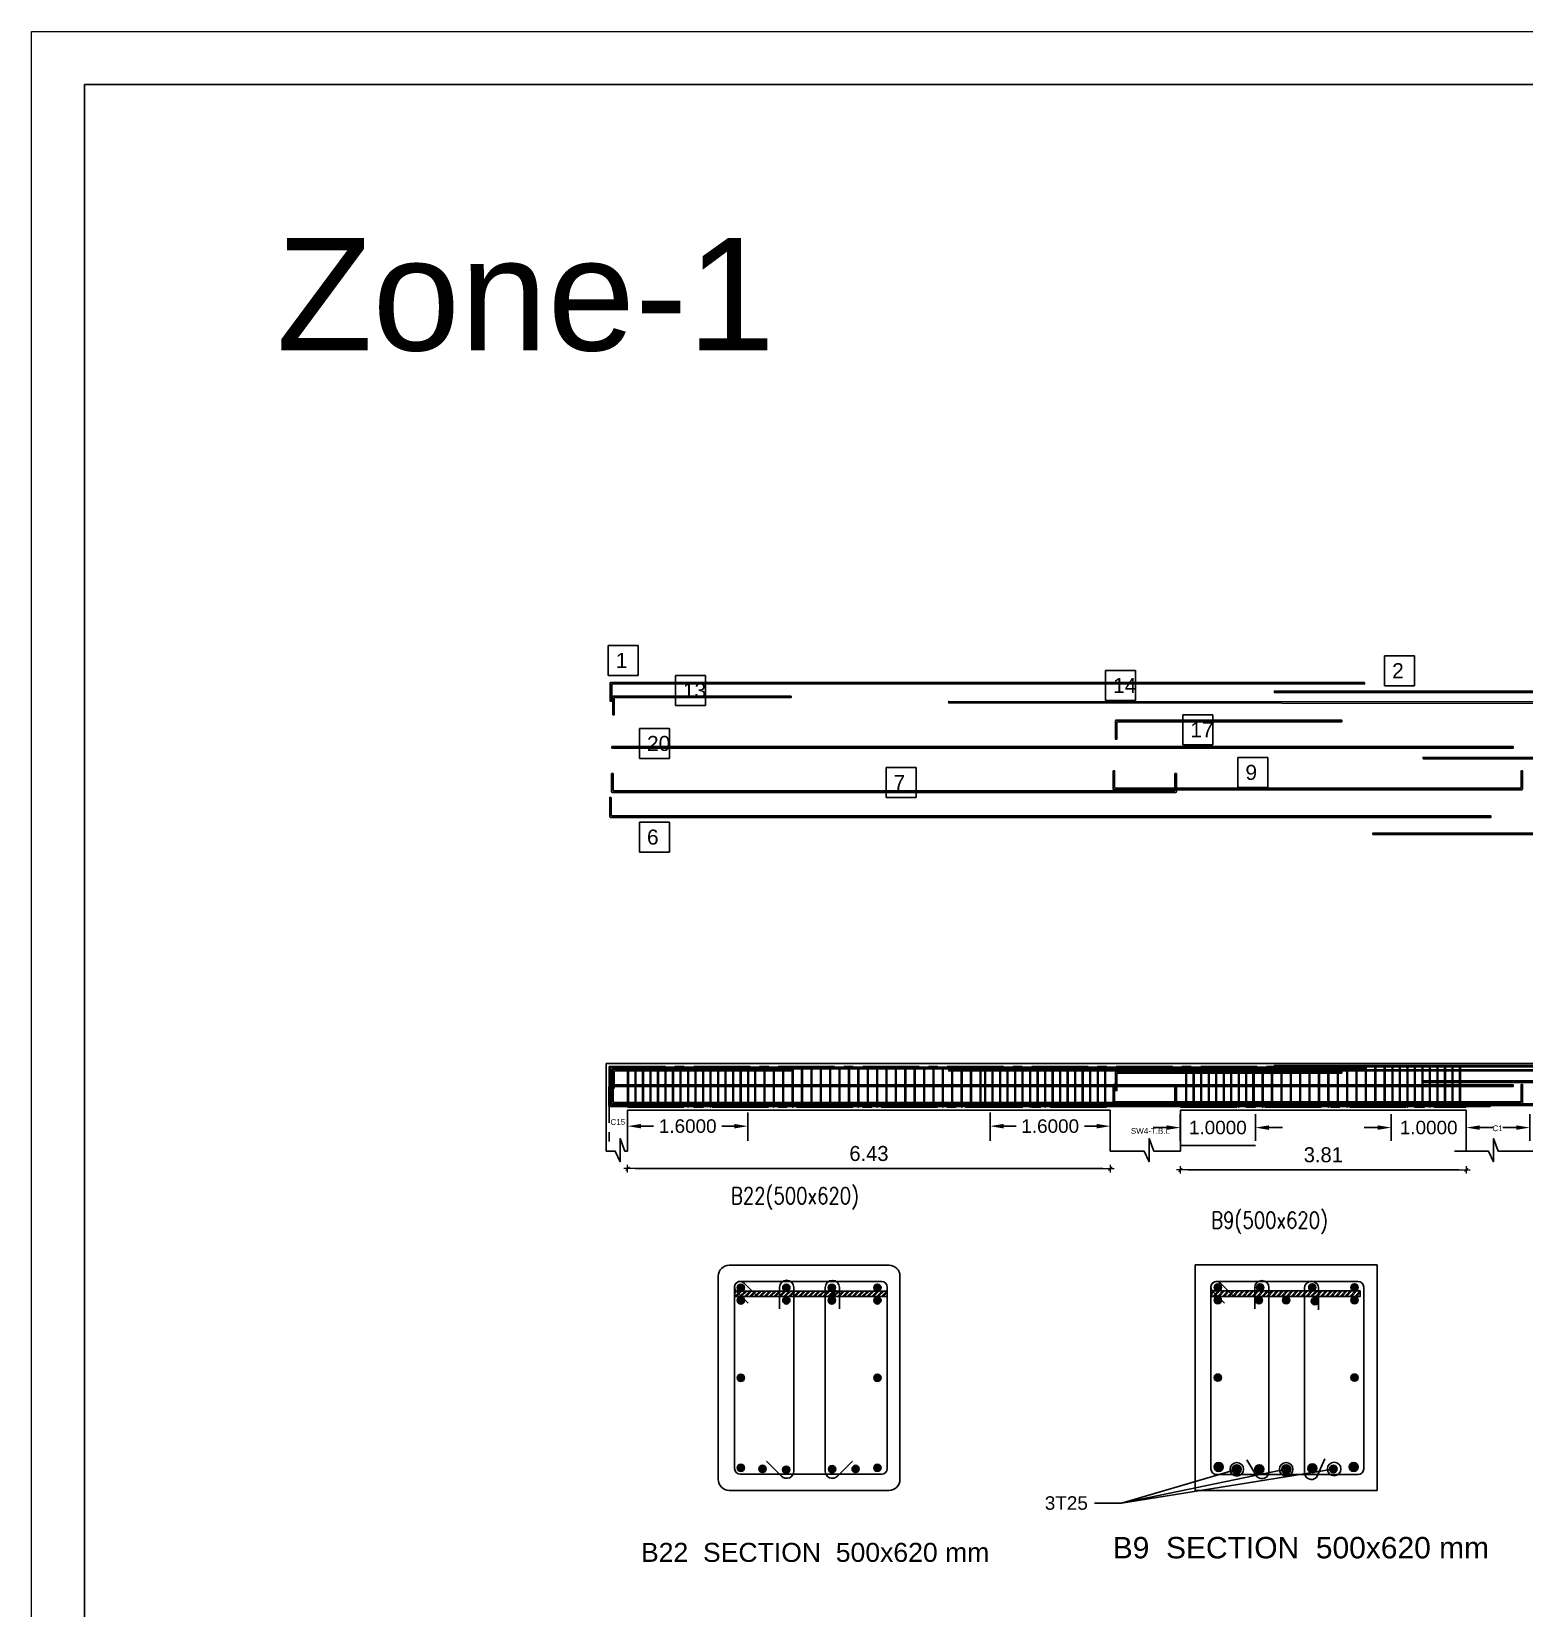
# Model space of a CAD drawing. Header units: inches. Extents: x 16 to 269, y 163 to 682.
# Drawn here: x 26.37 to 46.24, y 489.26 to 510.26 of the extents above; entities that cross this region are included whole.
import ezdxf
from ezdxf import colors
from ezdxf.entities.mleader import LeaderData, LeaderLine
from ezdxf.enums import TextEntityAlignment as Align
from ezdxf.math import Vec2, Vec3

# ---------------------------------------------------------------- set-up
doc = ezdxf.new("R2010")
doc.units = ezdxf.units.IN
doc.header["$MEASUREMENT"] = 0
doc.linetypes.add('CENTER2', pattern=[1.125, 0.75, -0.125, 0.125, -0.125])
doc.layers.get('Defpoints').update_dxf_attribs({"lineweight": 5})
for name, color, linetype in [('AutoRebar - BBS', 2, 'Continuous'), ('C', 7, 'Continuous'), ('CDEC-COLUMNS', 4, 'Continuous'), ('CDEC-FRAMING-PLAN', 7, 'Continuous'), ('CDEC-TEXT-25-SCALE', 70, 'Continuous'), ('S-ADDREINF', 3, 'Continuous'), ('S-MAINBAR', 5, 'Continuous'), ('S-OUTLINE', 7, 'Continuous'), ('S-SKIN', 6, 'Continuous'), ('S-TEXT', 2, 'Continuous'), ('Text', 7, 'Continuous'), ('XREF-FRAME$0$XREF-TITLEBLOCK$0$text', 3, 'Continuous')]:
    doc.layers.add(name, color=color, linetype=linetype)
doc.layers.add('Dim', color=7, linetype='Continuous', lineweight=5)
doc.layers.add('Sheet_Borders', color=7, linetype='Continuous', lineweight=5)
doc.styles.add('CDEC-22-100', font='romans.shx', dxfattribs={"width": 0.8, "height": 0.22})
doc.styles.get("Standard").update_dxf_attribs({"font": 'arial.ttf'})
doc.styles.add('XREF-AXIS$0$X-OPTA', font='x-opta1d.shx')
doc.dimstyles.get("Standard").update_dxf_attribs({"dimtxt": 0.18, "dimasz": 0.18, "dimexe": 0.18, "dimexo": 0.0625, "dimgap": 0.09, "dimtad": 0, "dimtih": 1, "dimtoh": 1, "dimdec": 4, "dimzin": 0, "dimdsep": 46, "dimtxsty": 'Standard', "dimcen": 0.09, "dimadec": 0, "dimazin": 0, "dimtfac": 1, "dimtdec": 4, "dimtofl": 0, "dimtmove": 0, "dimatfit": 3, "dimfxl": 1, "dimtolj": 1, "dimtzin": 0, "dimarcsym": 0})
doc.dimstyles.new('XREF-AXIS$0$DIM100 FINAL..2010', dxfattribs={"dimtxt": 0.2, "dimasz": 0.1, "dimexe": 100, "dimexo": 100, "dimgap": 0.1, "dimtad": 1, "dimzin": 1, "dimdsep": 46, "dimtxsty": 'XREF-AXIS$0$X-OPTA', "dimblk": 'XREF-AXIS$0$TIK', "dimcen": 0.01, "dimse1": 1, "dimse2": 1, "dimclrd": 256, "dimclre": 1, "dimclrt": 3, "dimazin": 0, "dimtfac": 1, "dimtix": 1, "dimtmove": 1, "dimatfit": 3, "dimfxl": 10, "dimfxlon": 1, "dimarcsym": 0})

# ---------------------------------------------------------------- blocks, each defined once
blk = doc.blocks.new('XREF-AXIS$0$TIK')
for p, q in [((-1, 0), (0.5, 0)), ((0, 0.5), (0, -0.5))]:
    blk.add_line(p, q)
at = {"const_width": 0.15}
blk.add_lwpolyline([(0.25, 0.25), (-0.25, -0.25)], dxfattribs=at)
blk = doc.blocks.new('*D599')
at = {"layer": 'Defpoints', "color": 0, "transparency": 16777216}
for p in [(64.113, 75.374), (67.92, 75.374), (64.113, 73.429)]:
    blk.add_point(p, dxfattribs=at)
at = {"layer": 'Dim', "lineweight": -2, "transparency": 16777216}
blk.add_line((67.82, 73.429), (64.213, 73.429), dxfattribs=at)
at = {"layer": 'Dim', "lineweight": -2, "transparency": 16777216, "xscale": 0.1, "yscale": 0.1, "zscale": 0.1, "rotation": 180}
blk.add_blockref('XREF-AXIS$0$TIK', (64.113, 73.429), dxfattribs=at)
at = {"layer": 'Dim', "lineweight": -2, "transparency": 16777216, "xscale": 0.1, "yscale": 0.1, "zscale": 0.1}
blk.add_blockref('XREF-AXIS$0$TIK', (67.92, 73.429), dxfattribs=at)
at = {"layer": 'Dim', "color": 3, "transparency": 16777216, "insert": (66.016, 73.629), "char_height": 0.2, "attachment_point": 5, "style": 'XREF-AXIS$0$X-OPTA'}
blk.add_mtext('3.81', dxfattribs=at)
blk = doc.blocks.new('*D11')
at = {"layer": 'Defpoints', "color": 0, "transparency": 16777216}
for p in [(56.754, 73.677), (63.18, 73.677), (56.754, 73.446)]:
    blk.add_point(p, dxfattribs=at)
at = {"layer": 'Dim', "lineweight": -2, "transparency": 16777216}
blk.add_line((63.08, 73.446), (56.854, 73.446), dxfattribs=at)
at = {"layer": 'Dim', "lineweight": -2, "transparency": 16777216, "xscale": 0.1, "yscale": 0.1, "zscale": 0.1, "rotation": 180}
blk.add_blockref('XREF-AXIS$0$TIK', (56.754, 73.446), dxfattribs=at)
at = {"layer": 'Dim', "lineweight": -2, "transparency": 16777216, "xscale": 0.1, "yscale": 0.1, "zscale": 0.1}
blk.add_blockref('XREF-AXIS$0$TIK', (63.18, 73.446), dxfattribs=at)
at = {"layer": 'Dim', "color": 3, "transparency": 16777216, "insert": (59.967, 73.646), "char_height": 0.2, "attachment_point": 5, "style": 'XREF-AXIS$0$X-OPTA'}
blk.add_mtext('6.43', dxfattribs=at)
blk = doc.blocks.new('_Origin')
at = {"color": 0, "linetype": 'ByBlock', "lineweight": -2}
blk.add_line((0, 0), (-1, 0), dxfattribs=at)
blk.add_circle((0, 0), 0.5, dxfattribs=at)
blk = doc.blocks.new('*D604')
at = {"layer": 'Defpoints', "color": 0, "transparency": 16777216}
for p in [(58.354, 74.011), (56.754, 73.752), (58.354, 73.752)]:
    blk.add_point(p, dxfattribs=at)
at = {"layer": 'Dim', "color": 0, "lineweight": -2, "transparency": 16777216}
for p, q in [((56.754, 73.815), (56.754, 74.191)), ((58.354, 73.815), (58.354, 74.191)), ((56.934, 74.011), (57.099, 74.011)), ((58.174, 74.011), (58.009, 74.011))]:
    blk.add_line(p, q, dxfattribs=at)
at = {"layer": 'Dim', "color": 0, "transparency": 16777216}
for points in [[(56.934, 74.041), (56.934, 73.981), (56.754, 74.011)], [(58.174, 74.041), (58.174, 73.981), (58.354, 74.011)]]:
    blk.add_solid(points, dxfattribs=at)
at = {"layer": 'Dim', "color": 0, "transparency": 16777216, "insert": (57.554, 74.011), "char_height": 0.18, "attachment_point": 5}
blk.add_mtext('\\A1;1.6000', dxfattribs=at)
blk = doc.blocks.new('*D605')
at = {"layer": 'Defpoints', "color": 0, "transparency": 16777216}
for p in [(63.18, 74.011), (61.58, 73.752), (63.18, 73.752)]:
    blk.add_point(p, dxfattribs=at)
at = {"layer": 'Dim', "color": 0, "lineweight": -2, "transparency": 16777216}
for p, q in [((61.58, 73.815), (61.58, 74.191)), ((63.18, 73.815), (63.18, 74.191)), ((61.76, 74.011), (61.925, 74.011)), ((63, 74.011), (62.835, 74.011))]:
    blk.add_line(p, q, dxfattribs=at)
at = {"layer": 'Dim', "color": 0, "transparency": 16777216}
for points in [[(61.76, 74.041), (61.76, 73.981), (61.58, 74.011)], [(63, 74.041), (63, 73.981), (63.18, 74.011)]]:
    blk.add_solid(points, dxfattribs=at)
at = {"layer": 'Dim', "color": 0, "transparency": 16777216, "insert": (62.38, 74.011), "char_height": 0.18, "attachment_point": 5}
blk.add_mtext('\\A1;1.6000', dxfattribs=at)
blk = doc.blocks.new('*D206')
at = {"layer": 'Defpoints', "color": 0, "transparency": 16777216}
for p in [(65.112, 73.992), (64.112, 73.752), (65.112, 73.752)]:
    blk.add_point(p, dxfattribs=at)
at = {"layer": 'Dim', "color": 0, "lineweight": -2, "transparency": 16777216}
for p, q in [((64.112, 73.815), (64.112, 74.172)), ((65.112, 73.815), (65.112, 74.172)), ((63.932, 73.992), (63.752, 73.992)), ((65.292, 73.992), (65.472, 73.992))]:
    blk.add_line(p, q, dxfattribs=at)
at = {"layer": 'Dim', "color": 0, "transparency": 16777216}
for points in [[(63.932, 74.022), (63.932, 73.962), (64.112, 73.992)], [(65.292, 74.022), (65.292, 73.962), (65.112, 73.992)]]:
    blk.add_solid(points, dxfattribs=at)
at = {"layer": 'Dim', "color": 0, "transparency": 16777216, "insert": (64.612, 73.992), "char_height": 0.18, "attachment_point": 5}
blk.add_mtext('\\A1;1.0000', dxfattribs=at)
blk = doc.blocks.new('*D606')
at = {"layer": 'Defpoints', "color": 0, "transparency": 16777216}
for p in [(67.919, 73.992), (66.919, 73.752), (67.919, 73.752)]:
    blk.add_point(p, dxfattribs=at)
at = {"layer": 'Dim', "color": 0, "lineweight": -2, "transparency": 16777216}
for p, q in [((66.919, 73.815), (66.919, 74.172)), ((67.919, 73.815), (67.919, 74.172)), ((66.739, 73.992), (66.559, 73.992)), ((68.099, 73.992), (68.279, 73.992))]:
    blk.add_line(p, q, dxfattribs=at)
at = {"layer": 'Dim', "color": 0, "transparency": 16777216}
for points in [[(66.739, 74.022), (66.739, 73.962), (66.919, 73.992)], [(68.099, 74.022), (68.099, 73.962), (67.919, 73.992)]]:
    blk.add_solid(points, dxfattribs=at)
at = {"layer": 'Dim', "color": 0, "transparency": 16777216, "insert": (67.419, 73.992), "char_height": 0.18, "attachment_point": 5}
blk.add_mtext('\\A1;1.0000', dxfattribs=at)
blk = doc.blocks.new('*D607')
at = {"layer": 'Defpoints', "color": 0, "transparency": 16777216}
for p in [(69.765, 73.992), (68.765, 73.752), (69.765, 73.752)]:
    blk.add_point(p, dxfattribs=at)
at = {"layer": 'Dim', "color": 0, "lineweight": -2, "transparency": 16777216}
for p, q in [((68.765, 73.815), (68.765, 74.172)), ((69.765, 73.815), (69.765, 74.172)), ((68.585, 73.992), (68.405, 73.992)), ((69.945, 73.992), (70.125, 73.992))]:
    blk.add_line(p, q, dxfattribs=at)
at = {"layer": 'Dim', "color": 0, "transparency": 16777216}
for points in [[(68.585, 74.022), (68.585, 73.962), (68.765, 73.992)], [(69.945, 74.022), (69.945, 73.962), (69.765, 73.992)]]:
    blk.add_solid(points, dxfattribs=at)
at = {"layer": 'Dim', "color": 0, "transparency": 16777216, "insert": (69.265, 73.992), "char_height": 0.18, "attachment_point": 5}
blk.add_mtext('\\A1;1.0000', dxfattribs=at)
blk = doc.blocks.new('*U566')
at = {"color": 1}
blk.add_lwpolyline([(0.005, -0.265), (0.005, 0.265), (-0.005, 0.265), (-0.005, -0.265)], close=True, dxfattribs=at)
blk = doc.blocks.new('*U567')
at = {"color": 0, "linetype": 'ByBlock', "lineweight": -2, "transparency": 16777216}
for p in [(0, 0), (0.1, 0), (0.2, 0), (0.3, 0), (0.4, 0), (0.5, 0), (0.6, 0), (0.7, 0), (0.8, 0), (0.9, 0), (1, 0), (1.1, 0), (1.2, 0), (1.3, 0), (1.4, 0), (1.5, 0), (1.6, 0)]:
    blk.add_blockref('*U566', p, dxfattribs=at)
blk = doc.blocks.new('*U568')
at = {"color": 1}
blk.add_lwpolyline([(0.005, -0.265), (0.005, 0.265), (-0.005, 0.265), (-0.005, -0.265)], close=True, dxfattribs=at)
blk = doc.blocks.new('*U569')
at = {"color": 0, "linetype": 'ByBlock', "lineweight": -2, "transparency": 16777216}
for p in [(0, 0), (0.125, 0), (0.25, 0), (0.375, 0), (0.5, 0), (0.625, 0), (0.75, 0), (0.875, 0), (1, 0), (1.125, 0), (1.25, 0), (1.375, 0), (1.5, 0), (1.625, 0), (1.75, 0), (1.875, 0), (2, 0), (2.125, 0), (2.25, 0), (2.375, 0), (2.5, 0), (2.625, 0), (2.75, 0), (2.875, 0), (3, 0)]:
    blk.add_blockref('*U568', p, dxfattribs=at)
blk = doc.blocks.new('*U570')
at = {"color": 1}
blk.add_lwpolyline([(0.005, -0.265), (0.005, 0.265), (-0.005, 0.265), (-0.005, -0.265)], close=True, dxfattribs=at)
blk = doc.blocks.new('*U571')
at = {"color": 0, "linetype": 'ByBlock', "lineweight": -2, "transparency": 16777216}
for p in [(0, 0), (0.1, 0), (0.2, 0), (0.3, 0), (0.4, 0), (0.5, 0), (0.6, 0), (0.7, 0), (0.8, 0), (0.9, 0), (1, 0), (1.1, 0), (1.2, 0), (1.3, 0), (1.4, 0), (1.5, 0), (1.6, 0)]:
    blk.add_blockref('*U570', p, dxfattribs=at)
blk = doc.blocks.new('*U572')
at = {"color": 1}
blk.add_lwpolyline([(0.005, -0.265), (0.005, 0.265), (-0.005, 0.265), (-0.005, -0.265)], close=True, dxfattribs=at)
blk = doc.blocks.new('*U573')
at = {"color": 0, "linetype": 'ByBlock', "lineweight": -2, "transparency": 16777216}
for p in [(0, 0), (0.1, 0), (0.2, 0), (0.3, 0), (0.4, 0), (0.5, 0), (0.6, 0), (0.7, 0), (0.8, 0), (0.9, 0)]:
    blk.add_blockref('*U572', p, dxfattribs=at)
blk = doc.blocks.new('*U574')
at = {"color": 1}
blk.add_lwpolyline([(0.005, -0.265), (0.005, 0.265), (-0.005, 0.265), (-0.005, -0.265)], close=True, dxfattribs=at)
blk = doc.blocks.new('*U575')
at = {"color": 0, "linetype": 'ByBlock', "lineweight": -2, "transparency": 16777216}
for p in [(0, 0), (0.125, 0), (0.25, 0), (0.375, 0), (0.5, 0), (0.625, 0), (0.75, 0), (0.875, 0), (1, 0), (1.125, 0), (1.25, 0), (1.375, 0), (1.5, 0), (1.625, 0), (1.75, 0)]:
    blk.add_blockref('*U574', p, dxfattribs=at)
blk = doc.blocks.new('*U576')
at = {"color": 1}
blk.add_lwpolyline([(0.005, -0.265), (0.005, 0.265), (-0.005, 0.265), (-0.005, -0.265)], close=True, dxfattribs=at)
blk = doc.blocks.new('*U577')
at = {"color": 0, "linetype": 'ByBlock', "lineweight": -2, "transparency": 16777216}
for p in [(0, 0), (0.1, 0), (0.2, 0), (0.3, 0), (0.4, 0), (0.5, 0), (0.6, 0), (0.7, 0), (0.8, 0), (0.9, 0), (1, 0)]:
    blk.add_blockref('*U576', p, dxfattribs=at)
blk = doc.blocks.new('753897')
at = {"layer": 'CDEC-COLUMNS'}
h = blk.add_hatch(color=3, dxfattribs=at)
edge = h.paths.add_edge_path()
edge.add_arc((66.15009, 69.44554), 0.06053, 0, 360)
at = {"layer": 'S-ADDREINF'}
h = blk.add_hatch(color=256, dxfattribs=at)
edge = h.paths.add_edge_path()
edge.add_arc((58.26067, 71.69043), 0.04837, 0, 360)
h = blk.add_hatch(color=256, dxfattribs=at)
edge = h.paths.add_edge_path()
edge.add_arc((58.86689, 71.69043), 0.04837, 0, 360)
h = blk.add_hatch(color=256, dxfattribs=at)
edge = h.paths.add_edge_path()
edge.add_arc((59.47311, 71.69043), 0.04837, 0, 360)
h = blk.add_hatch(color=256, dxfattribs=at)
edge = h.paths.add_edge_path()
edge.add_arc((60.07933, 71.69043), 0.04837, 0, 360)
h = blk.add_hatch(color=256, dxfattribs=at)
edge = h.paths.add_edge_path()
edge.add_arc((64.61095, 71.69334), 0.04842, 0, 360)
h = blk.add_hatch(color=256, dxfattribs=at)
edge = h.paths.add_edge_path()
edge.add_arc((65.15933, 71.69334), 0.04842, 0, 360)
h = blk.add_hatch(color=256, dxfattribs=at)
edge = h.paths.add_edge_path()
edge.add_arc((65.52132, 71.69334), 0.04842, 0, 360)
h = blk.add_hatch(color=256, dxfattribs=at)
edge = h.paths.add_edge_path()
edge.add_arc((65.90461, 71.68003), 0.04842, 0, 360)
h = blk.add_hatch(color=256, dxfattribs=at)
edge = h.paths.add_edge_path()
edge.add_arc((66.43169, 71.69334), 0.04842, 0, 360)
at = {"layer": 'S-MAINBAR'}
h = blk.add_hatch(color=256, dxfattribs=at)
edge = h.paths.add_edge_path()
edge.add_arc((58.26067, 71.85971), 0.04837, 0, 360)
h = blk.add_hatch(color=256, dxfattribs=at)
edge = h.paths.add_edge_path()
edge.add_arc((58.86689, 71.85971), 0.04837, 0, 360)
h = blk.add_hatch(color=256, dxfattribs=at)
edge = h.paths.add_edge_path()
edge.add_arc((59.47311, 71.85971), 0.04837, 0, 360)
h = blk.add_hatch(color=256, dxfattribs=at)
edge = h.paths.add_edge_path()
edge.add_arc((60.07933, 71.85971), 0.04837, 0, 360)
h = blk.add_hatch(color=256, dxfattribs=at)
edge = h.paths.add_edge_path()
edge.add_arc((64.61095, 71.86282), 0.04842, 0, 360)
h = blk.add_hatch(color=256, dxfattribs=at)
edge = h.paths.add_edge_path()
edge.add_arc((65.17526, 71.86282), 0.04842, 0, 360)
h = blk.add_hatch(color=256, dxfattribs=at)
edge = h.paths.add_edge_path()
edge.add_arc((65.86961, 71.86282), 0.04842, 0, 360)
h = blk.add_hatch(color=256, dxfattribs=at)
edge = h.paths.add_edge_path()
edge.add_arc((66.43169, 71.86282), 0.04842, 0, 360)
h = blk.add_hatch(color=256, dxfattribs=at)
edge = h.paths.add_edge_path()
edge.add_arc((64.62305, 69.47309), 0.06053, 0, 360)
h = blk.add_hatch(color=256, dxfattribs=at)
edge = h.paths.add_edge_path()
edge.add_arc((66.41959, 69.47309), 0.06053, 0, 360)
h = blk.add_hatch(color=256, dxfattribs=at)
edge = h.paths.add_edge_path()
edge.add_arc((58.26067, 69.46064), 0.04837, 0, 360)
h = blk.add_hatch(color=256, dxfattribs=at)
edge = h.paths.add_edge_path()
edge.add_arc((58.54895, 69.44625), 0.04837, 0, 360)
h = blk.add_hatch(color=256, dxfattribs=at)
edge = h.paths.add_edge_path()
edge.add_arc((59.78971, 69.44625), 0.04837, 0, 360)
h = blk.add_hatch(color=256, dxfattribs=at)
edge = h.paths.add_edge_path()
edge.add_arc((60.07933, 69.46064), 0.04837, 0, 360)
h = blk.add_hatch(color=3, dxfattribs=at)
edge = h.paths.add_edge_path()
edge.add_arc((64.86411, 69.44187), 0.06053, 0, 360)
h = blk.add_hatch(color=5, dxfattribs=at)
edge = h.paths.add_edge_path()
edge.add_arc((65.1641, 69.44145), 0.06053, 0, 360)
h = blk.add_hatch(color=3, dxfattribs=at)
edge = h.paths.add_edge_path()
edge.add_arc((65.52219, 69.44187), 0.06053, 0, 360)
h = blk.add_hatch(color=5, dxfattribs=at)
edge = h.paths.add_edge_path()
edge.add_arc((65.87079, 69.4531), 0.06053, 0, 360)
at = {"layer": 'S-SKIN'}
h = blk.add_hatch(color=256, dxfattribs=at)
edge = h.paths.add_edge_path()
edge.add_arc((58.26067, 70.66018), 0.04837, 0, 360)
h = blk.add_hatch(color=256, dxfattribs=at)
edge = h.paths.add_edge_path()
edge.add_arc((60.07933, 70.66018), 0.04837, 0, 360)
h = blk.add_hatch(color=256, dxfattribs=at)
edge = h.paths.add_edge_path()
edge.add_arc((64.61095, 70.6619), 0.04842, 0, 360)
h = blk.add_hatch(color=256, dxfattribs=at)
edge = h.paths.add_edge_path()
edge.add_arc((66.43169, 70.6619), 0.04842, 0, 360)
at = {"layer": 'S-TEXT', "transparency": 33554687}
h = blk.add_hatch(dxfattribs=at)
h.set_pattern_fill('ANSI32', scale=0.004837)
h.set_pattern_definition([(45, (-423.397295, 946.57385), (-0.03257709, 0.03257709), []), (45, (-423.375577, 946.57385), (-0.03257709, 0.03257709), [])])
h.paths.add_polyline_path([(60.21006, 71.81313), (58.18129, 71.81313), (58.18129, 71.74142), (60.21006, 71.74142)])
h = blk.add_hatch(dxfattribs=at)
h.set_pattern_fill('ANSI32', scale=0.004842)
h.set_pattern_definition([(45, (-417.59941, 947.583776), (-0.0326145857, 0.0326145857), []), (45, (-417.577666, 947.583776), (-0.0326145857, 0.0326145857), [])])
h.paths.add_polyline_path([(66.50762, 71.81623), (64.53347, 71.81623), (64.53347, 71.74443), (66.50762, 71.74443)])
at = {"layer": 'XREF-FRAME$0$XREF-TITLEBLOCK$0$text', "true_color": 0x136734}
h = blk.add_hatch(color=116, dxfattribs=at)
edge = h.paths.add_edge_path()
edge.add_arc((58.86542, 69.43527), 0.04837, 0, 360)
h = blk.add_hatch(color=116, dxfattribs=at)
edge = h.paths.add_edge_path()
edge.add_arc((59.47615, 69.44267), 0.04837, 0, 360)
at = {"color": 116, "lineweight": 30, "true_color": 0x136734}
blk.add_line((64.0401, 78.70626), (64.0601, 78.70626), dxfattribs=at)
at = {"color": 1, "lineweight": 30}
blk.add_line((68.5411, 74.5956), (67.3411, 74.5956), dxfattribs=at)
for p, q in [((56.75423, 74.22599), (58.68423, 74.22599)), ((63.18004, 74.22599), (61.25004, 74.22599)), ((64.11283, 74.22599), (65.36283, 74.22599)), ((67.91964, 74.22599), (66.66964, 74.22599)), ((59.52909, 71.82826), (59.4785, 71.75282))]:
    blk.add_line(p, q)
at = {"color": 5}
blk.add_line((56.76356, 74.27144), (56.76356, 74.27144), dxfattribs=at)
at = {"color": 7}
blk.add_line((64.11207, 73.75246), (65.11207, 73.75246), dxfattribs=at)
at = {"color": 5, "lineweight": 30}
for points in [[(66.56592, 79.92119), (56.53228, 79.92119, 0.41421356), (56.52228, 79.91119), (56.52228, 79.67119), (56.54228, 79.67119), (56.54228, 79.89119, -0.41421356), (56.55228, 79.90119), (66.56592, 79.90119)], [(56.53667, 78.38884), (56.53667, 78.15384, 0.41421356), (56.54667, 78.14384), (68.2482, 78.14384), (68.2482, 78.12384), (56.52667, 78.12384, -0.41421356), (56.51667, 78.13384), (56.51667, 78.38884)], [(66.56592, 74.79636), (56.53228, 74.79636, 0.41421356), (56.52228, 74.78636), (56.52228, 74.54636), (56.54228, 74.54636), (56.54228, 74.76636, -0.41421356), (56.55228, 74.77636), (66.56592, 74.77636)], [(56.52538, 74.53644), (56.52538, 74.30144, 0.41421356), (56.53538, 74.29144), (68.23691, 74.29144), (68.23691, 74.27144), (56.51538, 74.27144, -0.41421356), (56.50538, 74.28144), (56.50538, 74.53644)]]:
    blk.add_lwpolyline(points, format="xyb", close=True, dxfattribs=at)
at = {"color": 3, "lineweight": 30}
for points in [[(58.93031, 79.73942), (56.56686, 79.73942, 0.41421356), (56.55686, 79.72942), (56.55686, 79.48942), (56.57686, 79.48942), (56.57686, 79.70942, -0.41421356), (56.58686, 79.71942), (58.93031, 79.71942)], [(66.26117, 79.3963), (63.27742, 79.3963, 0.41421356), (63.26742, 79.3863), (63.26742, 79.1663), (63.24742, 79.1663), (63.24742, 79.4063, -0.41421356), (63.25742, 79.4163), (66.26117, 79.4163)], [(63.21828, 78.74149), (63.21828, 78.50149, 0.41421356), (63.22828, 78.49149), (68.65828, 78.49149, 0.41421356), (68.66828, 78.50149), (68.66828, 78.74149), (68.64828, 78.74149), (68.64828, 78.52149, -0.41421356), (68.63828, 78.51149), (63.24828, 78.51149, -0.41421356), (63.23828, 78.52149), (63.23828, 78.74149)], [(58.93031, 74.7688), (56.56686, 74.7688, 0.41421356), (56.55686, 74.7588), (56.55686, 74.5188), (56.57686, 74.5188), (56.57686, 74.7388, -0.41421356), (56.58686, 74.7488), (58.93031, 74.7488)], [(63.21828, 74.56401), (63.21828, 74.32401, 0.41421356), (63.22828, 74.31401), (68.65828, 74.31401, 0.41421356), (68.66828, 74.32401), (68.66828, 74.56401), (68.64828, 74.56401), (68.64828, 74.34401, -0.41421356), (68.63828, 74.33401), (63.24828, 74.33401, -0.41421356), (63.23828, 74.34401), (63.23828, 74.56401)], [(66.26117, 74.71494), (63.27742, 74.71494, 0.41421356), (63.26742, 74.70494), (63.26742, 74.48494), (63.24742, 74.48494), (63.24742, 74.72494, -0.41421356), (63.25742, 74.73494), (66.26117, 74.73494)]]:
    blk.add_lwpolyline(points, format="xyb", close=True, dxfattribs=at)
at = {"color": 3}
for points in [[(69.89323, 79.64254), (61.03004, 79.64703), (61.03005, 79.66703), (69.89324, 79.66254)], [(69.89323, 74.74318), (61.03004, 74.74767), (61.03005, 74.76767), (69.89324, 74.76318)]]:
    blk.add_lwpolyline(points, close=True, dxfattribs=at)
at = {"color": 5, "lineweight": 30}
for points in [[(71.12274, 79.7862), (65.36592, 79.7862), (65.36592, 79.8062), (71.12274, 79.8062)], [(71.12274, 74.79933), (65.36592, 74.79933), (65.36592, 74.81933), (71.12274, 74.81933)]]:
    blk.add_lwpolyline(points, close=True, dxfattribs=at)
at = {"color": 1}
for points in [[(56.54419, 79.04683), (68.54419, 79.04683), (68.54419, 79.06683), (56.54419, 79.06683)], [(67.34419, 78.90321), (79.34419, 78.90321), (79.34419, 78.92321), (67.34419, 78.92321)], [(56.54419, 74.54139), (68.54419, 74.54139), (68.54419, 74.56139), (56.54419, 74.56139)], [(67.34419, 74.59331), (79.34419, 74.59331), (79.34419, 74.61331), (67.34419, 74.61331)]]:
    blk.add_lwpolyline(points, close=True, dxfattribs=at)
at = {"color": 116, "lineweight": 30, "true_color": 0x136734}
for points in [[(64.0601, 78.70626), (64.0601, 78.46626, -0.41421356), (64.0501, 78.45626), (56.5511, 78.45626, -0.41421356), (56.5411, 78.46626), (56.5411, 78.70626), (56.5611, 78.70626), (56.5611, 78.48626, 0.41421356), (56.5711, 78.47626), (64.0301, 78.47626, 0.41421356), (64.0401, 78.48626), (64.0401, 78.70626)], [(64.0601, 74.55675), (64.0601, 74.31675, -0.41421356), (64.0501, 74.30675), (56.5511, 74.30675, -0.41421356), (56.5411, 74.31675), (56.5411, 74.55675), (56.5611, 74.55675), (56.5611, 74.33675, 0.41421356), (56.5711, 74.32675), (64.0301, 74.32675, 0.41421356), (64.0401, 74.33675), (64.0401, 74.55675)]]:
    blk.add_lwpolyline(points, format="xyb", dxfattribs=at)
at = {"color": 5}
for points in [[(66.67563, 77.89476), (75.67563, 77.89476), (75.67563, 77.91476), (66.67563, 77.91476)], [(66.67563, 74.28677), (75.67563, 74.28677), (75.67563, 74.30677), (66.67563, 74.30677)]]:
    blk.add_lwpolyline(points, close=True, dxfattribs=at)
at = {"layer": 'AutoRebar - BBS', "color": 5, "lineweight": 30}
for points in [[(58.35953, 71.65521), (58.19973, 71.81501, -0.66817864), (58.253, 71.9436), (60.13473, 71.9436, -0.41421356), (60.21006, 71.86827), (60.21006, 69.45087, -0.41421356), (60.13473, 69.37554), (58.253, 69.37554, -0.41421356), (58.17767, 69.45087), (58.17767, 71.86827, -0.66817864), (58.30626, 71.92154), (58.46606, 71.76174)], [(64.70169, 71.65446), (64.5417, 71.81445, -0.66817864), (64.59503, 71.94319), (66.47893, 71.94319, -0.41421356), (66.55435, 71.86778), (66.55435, 69.44759, -0.41421356), (66.47893, 69.37217), (64.59503, 69.37217, -0.41421356), (64.51961, 69.44759), (64.51961, 71.86778, -0.66817864), (64.64836, 71.9211), (64.80834, 71.76112)]]:
    blk.add_lwpolyline(points, format="xyb", dxfattribs=at)
at = {"layer": 'AutoRebar - BBS', "color": 240, "lineweight": 30, "true_color": 0xed1f24}
for points in [[(58.77673, 71.57972), (58.77673, 71.86341, -1), (58.96586, 71.86341), (58.96586, 69.41579, -0.66817864), (58.80443, 69.34892), (58.60383, 69.54952)], [(59.57395, 71.57907), (59.57395, 71.86277, 1), (59.38482, 71.86277), (59.38482, 69.41514, 0.66817864), (59.54625, 69.34827), (59.74685, 69.54887)], [(65.10299, 71.57747), (65.10299, 71.86148, -1), (65.29234, 71.86148), (65.29234, 69.41104, -0.66817864), (65.13072, 69.34409), (64.99657, 69.56635)], [(65.95348, 71.56646), (65.95348, 71.85048, 1), (65.76413, 71.85048), (65.76413, 69.40004, 0.66817864), (65.92575, 69.33309), (66.03453, 69.58181)]]:
    blk.add_lwpolyline(points, format="xyb", dxfattribs=at)
at = {"layer": 'CDEC-FRAMING-PLAN'}
for p, q in [((56.46838, 74.84599), (56.46838, 73.67715)), ((56.46838, 74.84599), (56.46838, 73.67715)), ((56.46838, 74.84599), (83.99765, 74.84599)), ((56.75423, 74.22599), (56.75423, 73.67715)), ((56.75423, 74.22599), (63.18004, 74.22599)), ((63.18004, 74.22599), (63.18004, 73.67715)), ((64.11283, 74.22599), (64.11283, 73.67715)), ((64.11283, 74.22599), (67.91964, 74.22599)), ((67.91964, 74.22599), (67.91964, 73.67715))]:
    blk.add_line(p, q, dxfattribs=at)
at = {"layer": 'CDEC-FRAMING-PLAN', "linetype": 'CENTER2'}
for p, q in [((56.50838, 74.80599), (56.50838, 73.67715)), ((56.50838, 74.80599), (83.99765, 74.80599)), ((56.75423, 74.26599), (63.18004, 74.26599)), ((64.11283, 74.26599), (67.91964, 74.26599))]:
    blk.add_line(p, q, dxfattribs=at)
at = {"layer": 'S-ADDREINF'}
for centre, radius in [((58.26067, 71.69043), 0.04837), ((58.86689, 71.69043), 0.04837), ((59.47311, 71.69043), 0.04837), ((60.07933, 71.69043), 0.04837), ((64.61095, 71.69334), 0.04842), ((65.15933, 71.69334), 0.04842), ((65.52132, 71.69334), 0.04842), ((65.90461, 71.68003), 0.04842), ((66.43169, 71.69334), 0.04842)]:
    blk.add_circle(centre, radius, dxfattribs=at)
at = {"layer": 'S-MAINBAR'}
for centre, radius in [((58.26067, 71.85971), 0.04837), ((58.86689, 71.85971), 0.04837), ((59.47311, 71.85971), 0.04837), ((60.07933, 71.85971), 0.04837), ((64.61095, 71.86282), 0.04842), ((65.17526, 71.86282), 0.04842), ((65.86961, 71.86282), 0.04842), ((66.43169, 71.86282), 0.04842), ((64.62305, 69.47309), 0.06053), ((66.41959, 69.47309), 0.06053), ((58.26067, 69.46064), 0.04837), ((58.54895, 69.44625), 0.04837), ((59.78971, 69.44625), 0.04837), ((60.07933, 69.46064), 0.04837)]:
    blk.add_circle(centre, radius, dxfattribs=at)
at = {"layer": 'S-MAINBAR', "color": 3}
for centre in [(64.86411, 69.44187), (65.52219, 69.44187)]:
    blk.add_circle(centre, 0.06053, dxfattribs=at)
at = {"layer": 'S-MAINBAR', "color": 5}
for centre in [(65.1641, 69.44145), (65.87079, 69.4531)]:
    blk.add_circle(centre, 0.06053, dxfattribs=at)
at = {"layer": 'S-OUTLINE'}
blk.add_lwpolyline([(57.96079, 69.30586, 0.41421356), (58.1059, 69.16075), (60.23411, 69.16075, 0.41421356), (60.37921, 69.30586), (60.37921, 72.01449, 0.41421356), (60.23411, 72.1596), (58.1059, 72.1596, 0.41421356), (57.96079, 72.01449)], format="xyb", close=True, dxfattribs=at)
blk.add_lwpolyline([(64.31072, 69.16075), (66.73192, 69.16075), (66.73192, 72.16305), (64.31072, 72.16305)], close=True, dxfattribs=at)
at = {"layer": 'S-SKIN'}
for centre, radius in [((58.26067, 70.66018), 0.04837), ((60.07933, 70.66018), 0.04837), ((64.61095, 70.6619), 0.04842), ((66.43169, 70.6619), 0.04842)]:
    blk.add_circle(centre, radius, dxfattribs=at)
at = {"layer": 'S-TEXT', "color": 1}
for points in [[(56.75423, 73.67715), (56.7178, 73.67715), (56.65398, 73.84657), (56.65398, 73.53796), (56.58935, 73.67715), (56.46838, 73.67715)], [(64.11283, 73.67715), (63.7607, 73.67715), (63.69688, 73.84657), (63.69688, 73.53796), (63.63225, 73.67715), (63.18004, 73.67715)], [(68.85381, 73.67715), (68.34543, 73.67715), (68.28161, 73.84657), (68.28161, 73.53796), (68.21698, 73.67715), (67.76477, 73.67715)]]:
    blk.add_lwpolyline(points, dxfattribs=at)
at = {"layer": 'S-TEXT'}
for points in [[(58.18129, 71.81313), (60.21006, 71.81313), (60.21006, 71.74142), (58.18129, 71.74142)], [(64.53347, 71.81623), (66.50762, 71.81623), (66.50762, 71.74443), (64.53347, 71.74443)]]:
    blk.add_lwpolyline(points, close=True, dxfattribs=at)
at = {"layer": 'XREF-FRAME$0$XREF-TITLEBLOCK$0$text', "color": 116, "true_color": 0x136734}
for centre in [(58.86542, 69.43527), (59.47615, 69.44267)]:
    blk.add_circle(centre, 0.04837, dxfattribs=at)
at = {"color": 5}
for name, p in [('*U567', (56.75856, 74.53117)), ('*U569', (58.45081, 74.53117)), ('*U571', (61.51263, 74.53117)), ('*U573', (64.1905, 74.53117)), ('*U575', (65.08336, 74.53117)), ('*U577', (66.83567, 74.53117))]:
    blk.add_blockref(name, p, dxfattribs=at)
at = {"color": 5, "char_height": 0.2, "attachment_point": 1, "bg_fill": 16, "box_fill_scale": 1.5, "bg_fill_color": 256, "bg_fill_transparency": 0}
for s, insert in [('1', (56.59549, 80.31501)), ('2', (66.93209, 80.17741)), ('6', (57.01142, 77.96148))]:
    blk.add_mtext_dynamic_manual_height_columns(s, width=0.2, gutter_width=12.5, heights=[0], dxfattribs=dict(at, insert=insert))
at = {"color": 70, "char_height": 0.2, "attachment_point": 1, "bg_fill": 16, "box_fill_scale": 1.5, "bg_fill_color": 256, "bg_fill_transparency": 0}
for s, insert in [('14', (63.21669, 79.97988)), ('13', (57.48956, 79.91423)), ('17', (64.24474, 79.39151)), ('9', (64.97928, 78.82286))]:
    blk.add_mtext_dynamic_manual_height_columns(s, width=0.2, gutter_width=12.5, heights=[0], dxfattribs=dict(at, insert=insert))
at = {"color": 1, "insert": (57.01142, 79.20833), "char_height": 0.2, "attachment_point": 1, "bg_fill": 16, "box_fill_scale": 1.5, "bg_fill_color": 256, "bg_fill_transparency": 0}
blk.add_mtext_dynamic_manual_height_columns('20', width=0.2, gutter_width=12.5, heights=[0], dxfattribs=at)
at = {"color": 116, "true_color": 0x136734, "insert": (60.29402, 78.68901), "char_height": 0.2, "attachment_point": 1, "bg_fill": 16, "box_fill_scale": 1.5, "bg_fill_color": 256, "bg_fill_transparency": 0}
blk.add_mtext_dynamic_manual_height_columns('7', width=0.2, gutter_width=12.5, heights=[0], dxfattribs=at)
at = {"layer": 'C'}
for s, p in [('C15', (56.62367, 74.06683)), ('SW4-T.B.L ', (63.72913, 73.94751)), ('C1', (68.33695, 73.98282))]:
    blk.add_text(s, height=0.076193, dxfattribs=at).set_placement(p, align=Align.MIDDLE_CENTER)
at = {"layer": 'CDEC-TEXT-25-SCALE', "style": 'CDEC-22-100', "width": 0.8}
for s, p in [('B22(500x620)', (58.12969, 72.97373)), ('B9(500x620)', (64.52438, 72.64925))]:
    blk.add_text(s, height=0.22, rotation=0.000004, dxfattribs=at).set_placement(p)
at = {"layer": 'Text'}
for s, height, p in [('B9  SECTION  500x620 mm   ', 0.2855791, (65.8837, 68.39742)), ('B22  SECTION  500x620 mm     ', 0.2531128, (59.49624, 68.3345))]:
    blk.add_text(s, height=height, dxfattribs=at).set_placement(p, align=Align.MIDDLE_CENTER)
at = {"layer": 'Dim'}
for base, p1, p2, picture, middle in [((64.11283, 73.4294), (67.91964, 75.37405), (64.11283, 75.37405), '*D599', (66.01624, 73.6294)), ((56.75423, 73.44627), (63.18004, 73.67715), (56.75423, 73.67715), '*D11', (59.96714, 73.64627))]:
    dim = blk.add_linear_dim(base=base, p1=p1, p2=p2, dimstyle='XREF-AXIS$0$DIM100 FINAL..2010', dxfattribs=at)
    dim.commit()
    dim.dimension.update_dxf_attribs({"geometry": picture, "text_midpoint": middle})
at = {"layer": 'Dim', "color": 7}
for base, p1, p2, picture, middle in [((58.35423, 74.01101), (56.75423, 73.75246), (58.35423, 73.75246), '*D604', (57.55423, 74.01101)), ((63.18004, 74.01101), (61.58004, 73.75246), (63.18004, 73.75246), '*D605', (62.38004, 74.01101)), ((65.11207, 73.99189), (64.11207, 73.75246), (65.11207, 73.75246), '*D206', (64.61207, 73.99189)), ((67.91899, 73.99189), (66.91899, 73.75246), (67.91899, 73.75246), '*D606', (67.41899, 73.99189)), ((69.76451, 73.99189), (68.76451, 73.75246), (69.76451, 73.75246), '*D607', (69.26451, 73.99189))]:
    dim = blk.add_linear_dim(base=base, p1=p1, p2=p2, dimstyle='Standard', dxfattribs=at)
    dim.commit()
    dim.dimension.update_dxf_attribs({"geometry": picture, "text_midpoint": middle})
ml = blk.add_multileader_mtext('Standard')
ml.set_content('3T25', color=256)
ml.set_leader_properties()
ml.set_arrow_properties(name='ORIGIN')
ml.build(insert=Vec2(0, 0))
ml.multileader.update_dxf_attribs({"dogleg_length": 0.36, "arrow_head_size": 0.18})
ctx = ml.context
ctx.base_point, ctx.char_height, ctx.arrow_head_size, ctx.landing_gap_size, ctx.plane_origin = Vec3(62.23878, 68.99048), 0.18, 0.18, 0.09, Vec3(64.86411, 69.44187)
ctx.text_align_type = 2
notes = []
notes.append((ctx, [(0, (1, 1, 0), (63.3313, 68.99048), (-1, 0), 0.36, [(0, [(64.86411, 69.44187)], 0, [])])]))
ctx.mtext.insert, ctx.mtext.alignment, ctx.mtext.flow_direction = Vec3(62.8813, 69.08207), 3, 5
ml = blk.add_multileader_mtext('Standard')
ml.set_content('', color=256)
ml.set_leader_properties()
ml.set_arrow_properties(name='ORIGIN')
ml.build(insert=Vec2(0, 0))
ml.multileader.update_dxf_attribs({"dogleg_length": 0.36, "arrow_head_size": 0.18})
ctx = ml.context
ctx.base_point, ctx.char_height, ctx.arrow_head_size, ctx.landing_gap_size, ctx.plane_origin = Vec3(62.7913, 68.99048), 0.18, 0.18, 0.09, Vec3(66.16013, 69.44562)
ctx.text_align_type = 2
notes.append((ctx, [(0, (1, 1, 0), (63.3313, 68.99048), (-1, 0), 0.36, [(0, [(66.16013, 69.44562)], 0, [])])]))
ctx.mtext.insert, ctx.mtext.alignment, ctx.mtext.flow_direction = Vec3(62.8813, 69.08048), 3, 5
ml = blk.add_multileader_mtext('Standard')
ml.set_content('', color=256)
ml.set_leader_properties()
ml.set_arrow_properties(name='ORIGIN')
ml.build(insert=Vec2(0, 0))
ml.multileader.update_dxf_attribs({"dogleg_length": 0.36, "arrow_head_size": 0.18})
ctx = ml.context
ctx.base_point, ctx.char_height, ctx.arrow_head_size, ctx.landing_gap_size, ctx.plane_origin = Vec3(62.7913, 68.99048), 0.18, 0.18, 0.09, Vec3(65.52219, 69.44187)
ctx.text_align_type = 2
notes.append((ctx, [(0, (1, 1, 0), (63.3313, 68.99048), (-1, 0), 0.36, [(0, [(65.52219, 69.44187)], 0, [])])]))
ctx.mtext.insert, ctx.mtext.alignment, ctx.mtext.flow_direction = Vec3(62.8813, 69.08048), 3, 5
for ctx, leaders in notes:
    for number, flags, end, landing, length, lines in leaders:
        leader = LeaderData()
        leader.index, (leader.has_last_leader_line, leader.has_dogleg_vector, leader.attachment_direction) = number, flags
        leader.last_leader_point, leader.dogleg_vector, leader.dogleg_length = Vec3(end), Vec3(landing), length
        for number, points, colour, breaks in lines:
            line = LeaderLine()
            line.index, line.vertices, line.color, line.breaks = number, Vec3.list(points), colors.encode_raw_color(colour), breaks
            leader.lines.append(line)
        ctx.leaders.append(leader)

msp = doc.modelspace()

# ---------------------------------------------------------------- linework, layer by layer
at = {"layer": 'Sheet_Borders', "linetype": 'Continuous', "lineweight": 0}
for p, q in [((26.3664, 468.2551), (26.3664, 510.2593)), ((26.3664, 510.2593), (85.7664, 510.2593)), ((26.3664, 468.2551), (26.3664, 510.2593)), ((26.3664, 510.2593), (85.7664, 510.2593)), ((27.0735, 468.9622), (27.0735, 509.5522)), ((27.0735, 509.5522), (85.0593, 509.5522)), ((85.0593, 509.5522), (27.0735, 509.5522)), ((27.0735, 509.5522), (27.0735, 468.9622))]:
    msp.add_line(p, q, dxfattribs=at)

# ---------------------------------------------------------------- block references
msp.add_blockref('753897', (-22.4517, 421.6695))

# ---------------------------------------------------------------- texts
at = {"lineweight": -2, "insert": (29.6258, 507.5113), "char_height": 1.5, "attachment_point": 1}
msp.add_mtext_dynamic_manual_height_columns('Zone-1', width=9.77746, gutter_width=12.5, heights=[0], dxfattribs=at)

doc.saveas('drawing.dxf')
